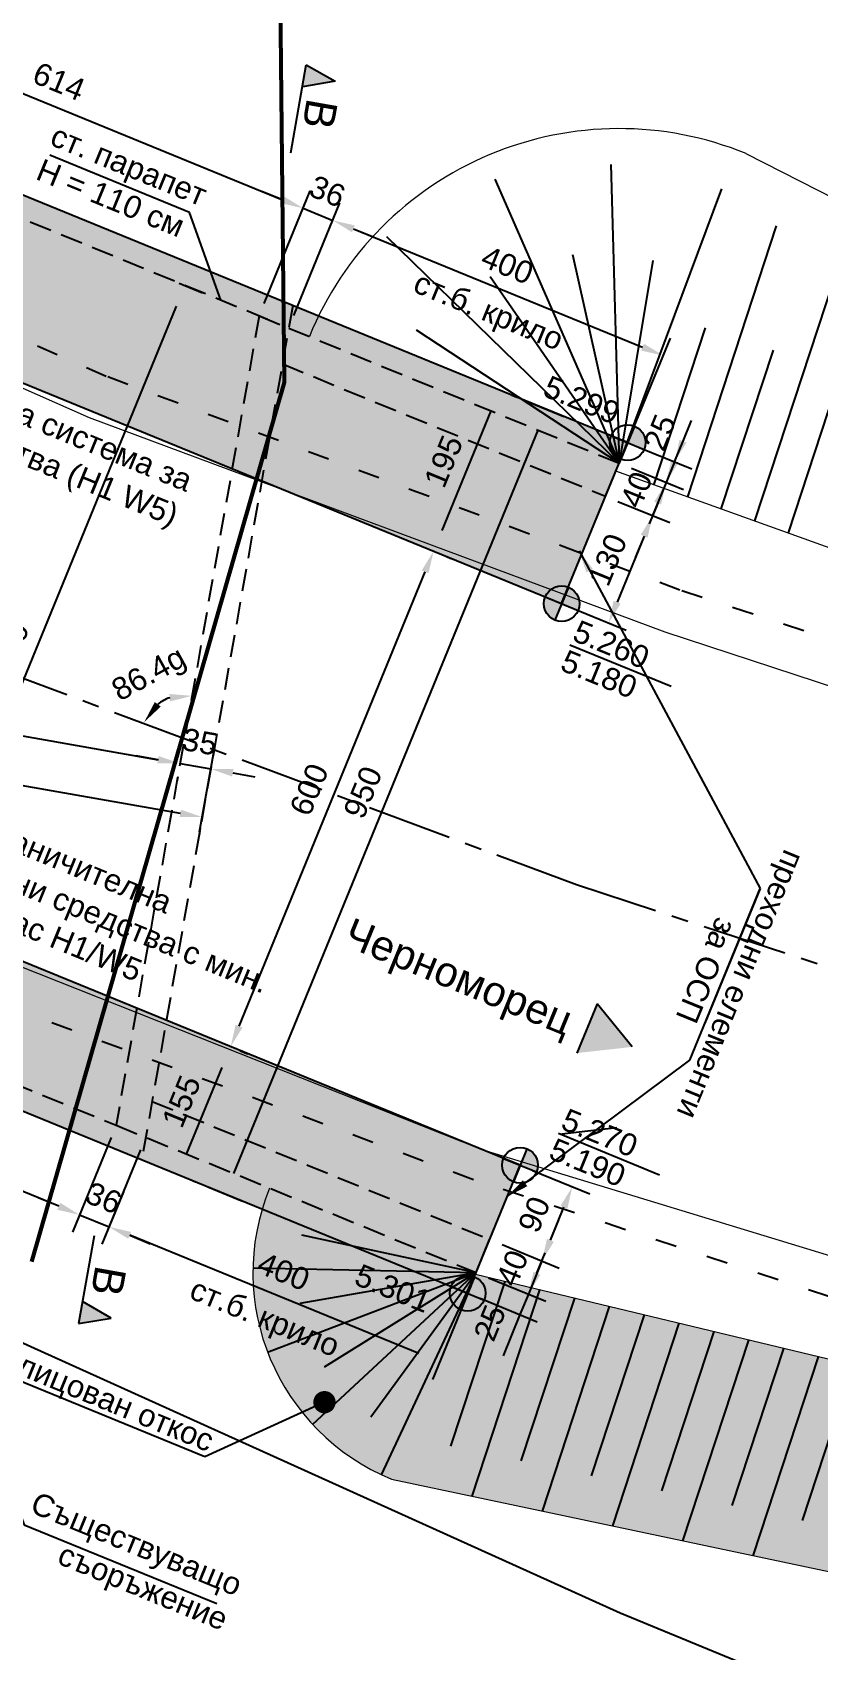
# Model space of a CAD drawing. Header units: centimetres. Extents: x 8495135 to 959133560, y 4530079 to 463453963.
# Drawn here: x 959129475 to 959130355, y 463416989 to 463418802 of the extents above; entities that cross this region are included whole.
import ezdxf
from ezdxf.enums import TextEntityAlignment as Align

# ---------------------------------------------------------------- set-up
doc = ezdxf.new("R2010")
doc.units = ezdxf.units.CM
doc.header["$LTSCALE"] = 0.1
for name, pattern in [('ACAD_ISO03W100', [30, 12, -18]), ('CENTER', [50.8, 31.75, -6.35, 6.35, -6.35]), ('CONTINU', [0]), ('DASHED', [0.75, 0.5, -0.25])]:
    doc.linetypes.add(name, pattern=pattern)
doc.layers.add('0-ново трасе', color=7, linetype='Continuous', lineweight=53, true_color=0x0000fe)
for name, color, linetype in [('br_centre line', 1, 'CENTER'), ('br_dimension', 1, 'Continuous'), ('br_hatch', 9, 'Continuous'), ('br_hatch_dark', 8, 'Continuous'), ('br_view_yellow', 2, 'Continuous')]:
    doc.layers.add(name, color=color, linetype=linetype)
doc.layers.add('br_text', color=2, linetype='Continuous', lineweight=35)
doc.layers.add('dimension', color=1, linetype='Continuous', lineweight=20)
doc.styles.add('1-10 cm', font='arial.ttf', dxfattribs={"height": 2.5})
doc.styles.add('1-50 cm', font='arial.ttf', dxfattribs={"height": 12.5})
doc.styles.add('br 1-25 cm', font='arial.ttf', dxfattribs={"height": 6.25})
doc.styles.add('MM 1 to 150', font='arial.ttf', dxfattribs={"height": 37.5})
doc.styles.add('MM_ARIAL', font='arial.ttf')
doc.dimstyles.new('MM DIM 1 to 100', dxfattribs={"dimscale": 10, "dimtxt": 2.5, "dimasz": 2.5, "dimexe": 2.1, "dimexo": 1.5, "dimgap": 1.5, "dimtad": 1, "dimdec": 0, "dimdsep": 46, "dimtxsty": 'MM_ARIAL', "dimcen": 3, "dimclrd": 1, "dimclre": 1, "dimclrt": 7, "dimaunit": 2, "dimadec": 1, "dimazin": 0, "dimtp": 100, "dimtm": 3, "dimtfac": 1, "dimtdec": 0, "dimtix": 1, "dimtmove": 0, "dimatfit": 3, "dimfxl": 0, "dimtolj": 1, "dimtzin": 0, "dimarcsym": 0})

# ---------------------------------------------------------------- blocks, each defined once
blk = doc.blocks.new('*D973')
at = {"layer": 'br_hatch', "color": 1, "lineweight": -2, "transparency": 16777216}
blk.add_arc((959129644.9, 463418011), 48.6, 109.7823, 127.933, dxfattribs=at)
at = {"layer": 'br_hatch', "color": 1, "transparency": 16777216}
for points in [[(959129618.4, 463418046.8), (959129611.7, 463418051.8), (959129599.9, 463418029.4)], [(959129628.1, 463418060.9), (959129628.8, 463418052.6), (959129653.4, 463418058.8)]]:
    blk.add_solid(points, dxfattribs=at)
at = {"layer": 'br_hatch', "color": 7, "transparency": 16777216, "insert": (959129606.4, 463418080.9), "char_height": 25, "attachment_point": 5, "rotation": 28.8577, "style": 'MM_ARIAL'}
blk.add_mtext('\\A1;86.4g', dxfattribs=at)
blk = doc.blocks.new('*D975')
at = {"layer": 'br_hatch', "color": 1, "lineweight": -2, "transparency": 16777216}
for p, q in [((959129040, 463418035.7), (959129052.8, 463418108)), ((959129073.8, 463418083), (959129615.4, 463417987.3)), ((959129637.4, 463417968.2), (959129636.3, 463417962.3))]:
    blk.add_line(p, q, dxfattribs=at)
at = {"layer": 'br_hatch', "color": 1, "transparency": 16777216}
for points in [[(959129074.5, 463418087.1), (959129073, 463418078.9), (959129049.1, 463418087.4)], [(959129616.1, 463417991.4), (959129614.6, 463417983.2), (959129640, 463417983)]]:
    blk.add_solid(points, dxfattribs=at)
at = {"layer": 'br_hatch', "color": 7, "transparency": 16777216, "insert": (959129349.4, 463418062.5), "char_height": 25, "attachment_point": 5, "rotation": 349.9818, "style": 'MM_ARIAL'}
blk.add_mtext('\\A1;600', dxfattribs=at)
blk = doc.blocks.new('*D976')
at = {"layer": 'br_hatch', "color": 1, "lineweight": -2, "transparency": 16777216}
for p, q in [((959129662, 463417906.3), (959129678.1, 463417997.6)), ((959129615.4, 463417987.3), (959129590.8, 463417991.7)), ((959129640, 463417983), (959129674.5, 463417976.9)), ((959129637.4, 463417968.2), (959129636.3, 463417962.3)), ((959129699.1, 463417972.6), (959129723.7, 463417968.2))]:
    blk.add_line(p, q, dxfattribs=at)
at = {"layer": 'br_hatch', "color": 1, "transparency": 16777216}
for points in [[(959129616.1, 463417991.4), (959129614.6, 463417983.2), (959129640, 463417983)], [(959129699.8, 463417976.7), (959129698.4, 463417968.4), (959129674.5, 463417976.9)]]:
    blk.add_solid(points, dxfattribs=at)
at = {"layer": 'br_hatch', "color": 7, "transparency": 16777216, "insert": (959129662.1, 463418007.3), "char_height": 25, "attachment_point": 5, "rotation": 349.9818, "style": 'MM_ARIAL'}
blk.add_mtext('\\A1;35', dxfattribs=at)
blk = doc.blocks.new('*D977')
at = {"layer": 'br_hatch', "color": 1, "lineweight": -2, "transparency": 16777216}
for p, q in [((959129595.9, 463417550.2), (959129552.5, 463417444.3)), ((959129907.5, 463417321.7), (959129583.6, 463417454.3)), ((959129966, 463417398.6), (959129922.7, 463417292.8))]:
    blk.add_line(p, q, dxfattribs=at)
at = {"layer": 'br_hatch', "color": 1, "transparency": 16777216}
for points in [[(959129585.2, 463417458.1), (959129582, 463417450.4), (959129560.5, 463417463.8)], [(959129909.1, 463417325.5), (959129905.9, 463417317.8), (959129930.6, 463417312.2)]]:
    blk.add_solid(points, dxfattribs=at)
at = {"layer": 'br_hatch', "color": 7, "transparency": 16777216, "char_height": 25, "attachment_point": 5, "rotation": 337.7335, "style": 'MM_ARIAL'}
for s, insert in [('\\A1;400', (959129756.1, 463417413.7)), ('\\A1;ст.б. крило', (959129733.7, 463417359))]:
    blk.add_mtext(s, dxfattribs=dict(at, insert=insert))
blk = doc.blocks.new('*D978')
at = {"layer": 'br_hatch', "color": 1, "lineweight": -2, "transparency": 16777216}
for p, q in [((959128994.5, 463417796.4), (959128951.2, 463417690.5)), ((959129504.2, 463417486.8), (959128982.3, 463417700.5)), ((959129562.7, 463417563.8), (959129519.4, 463417457.9))]:
    blk.add_line(p, q, dxfattribs=at)
at = {"layer": 'br_hatch', "color": 1, "transparency": 16777216}
for points in [[(959128983.8, 463417704.4), (959128980.7, 463417696.6), (959128959.1, 463417710)], [(959129505.8, 463417490.7), (959129502.6, 463417482.9), (959129527.3, 463417477.3)]]:
    blk.add_solid(points, dxfattribs=at)
at = {"layer": 'br_hatch', "color": 7, "transparency": 16777216, "insert": (959129253.7, 463417619.3), "char_height": 25, "attachment_point": 5, "rotation": 337.7335, "style": 'MM_ARIAL'}
blk.add_mtext('\\A1;614', dxfattribs=at)
blk = doc.blocks.new('*D983')
at = {"layer": 'br_hatch', "color": 1, "lineweight": -2, "transparency": 16777216}
for p, q in [((959129166.1, 463418731.1), (959129217.8, 463418857.3)), ((959129232.9, 463418828.4), (959129754.9, 463418614.7)), ((959129734.3, 463418498.5), (959129785.9, 463418624.6))]:
    blk.add_line(p, q, dxfattribs=at)
at = {"layer": 'br_hatch', "color": 1, "transparency": 16777216}
for points in [[(959129234.5, 463418832.2), (959129231.4, 463418824.5), (959129209.8, 463418837.8)], [(959129756.4, 463418618.5), (959129753.3, 463418610.8), (959129778, 463418605.2)]]:
    blk.add_solid(points, dxfattribs=at)
at = {"layer": 'br_hatch', "color": 7, "transparency": 16777216, "insert": (959129504.4, 463418747.2), "char_height": 25, "attachment_point": 5, "rotation": 337.7335, "style": 'MM_ARIAL'}
blk.add_mtext('\\A1;614', dxfattribs=at)
blk = doc.blocks.new('*D984')
at = {"layer": 'br_hatch', "color": 1, "lineweight": -2, "transparency": 16777216}
for p, q in [((959129754.9, 463418614.7), (959129731.7, 463418624.1)), ((959129734.3, 463418498.5), (959129785.9, 463418624.6)), ((959129767.4, 463418484.9), (959129819.1, 463418611.1)), ((959129778, 463418605.2), (959129811.1, 463418591.6)), ((959129834.3, 463418582.2), (959129857.4, 463418572.7))]:
    blk.add_line(p, q, dxfattribs=at)
at = {"layer": 'br_hatch', "color": 1, "transparency": 16777216}
for points in [[(959129756.4, 463418618.5), (959129753.3, 463418610.8), (959129778, 463418605.2)], [(959129835.8, 463418586), (959129832.7, 463418578.3), (959129811.1, 463418591.6)]]:
    blk.add_solid(points, dxfattribs=at)
at = {"layer": 'br_hatch', "color": 7, "transparency": 16777216, "insert": (959129805.1, 463418624.1), "char_height": 25, "attachment_point": 5, "rotation": 337.7335, "style": 'MM_ARIAL'}
blk.add_mtext('\\A1;36', dxfattribs=at)
blk = doc.blocks.new('*D985')
at = {"layer": 'br_hatch', "color": 1, "lineweight": -2, "transparency": 16777216}
for p, q in [((959129767.4, 463418484.9), (959129819.1, 463418611.1)), ((959129834.3, 463418582.2), (959130158.2, 463418449.5)), ((959130137.6, 463418333.3), (959130189.3, 463418459.5))]:
    blk.add_line(p, q, dxfattribs=at)
at = {"layer": 'br_hatch', "color": 1, "transparency": 16777216}
for points in [[(959129835.8, 463418586), (959129832.7, 463418578.3), (959129811.1, 463418591.6)], [(959130159.7, 463418453.4), (959130156.6, 463418445.7), (959130181.3, 463418440.1)]]:
    blk.add_solid(points, dxfattribs=at)
at = {"layer": 'br_hatch', "color": 7, "transparency": 16777216, "char_height": 25, "attachment_point": 5, "rotation": 337.7335, "style": 'MM_ARIAL'}
for s, insert in [('\\A1;400', (959130006.7, 463418541.5)), ('\\A1;ст.б. крило', (959129984.4, 463418486.9))]:
    blk.add_mtext(s, dxfattribs=dict(at, insert=insert))
blk = doc.blocks.new('*D986')
at = {"layer": 'br_hatch', "color": 1, "lineweight": -2, "transparency": 16777216}
for p, q in [((959129029.7, 463418035.1), (959129640.3, 463417927.2)), ((959129002.9, 463418027), (959129001.5, 463418018.7)), ((959129662.7, 463417910.4), (959129661.3, 463417902.2))]:
    blk.add_line(p, q, dxfattribs=at)
at = {"layer": 'br_hatch', "color": 1, "transparency": 16777216}
for points in [[(959129030.5, 463418039.2), (959129029, 463418031), (959129005.1, 463418039.4)], [(959129641, 463417931.3), (959129639.6, 463417923.1), (959129664.9, 463417922.9)]]:
    blk.add_solid(points, dxfattribs=at)
at = {"layer": 'br_hatch', "color": 7, "transparency": 16777216, "insert": (959129339.9, 463418008.5), "char_height": 25, "attachment_point": 5, "rotation": 349.9818, "style": 'MM_ARIAL'}
blk.add_mtext('\\A1;670', dxfattribs=at)
blk = doc.blocks.new('*D987')
at = {"layer": 'br_hatch', "color": 1, "lineweight": -2, "transparency": 16777216}
for p, q in [((959130031.7, 463418387.5), (959130070, 463418371.8)), ((959129700.1, 463417523.7), (959130041.1, 463418356.6)), ((959129671.2, 463417508.5), (959129710, 463417492.7))]:
    blk.add_line(p, q, dxfattribs=at)
at = {"layer": 'br_hatch', "color": 1, "transparency": 16777216}
for points in [[(959130037.2, 463418358.2), (959130045, 463418355.1), (959130050.6, 463418379.8)], [(959129696.2, 463417525.3), (959129703.9, 463417522.2), (959129690.6, 463417500.6)]]:
    blk.add_solid(points, dxfattribs=at)
at = {"layer": 'br_hatch', "color": 7, "transparency": 16777216, "insert": (959129844.9, 463417950.7), "char_height": 25, "attachment_point": 5, "rotation": 67.7335, "style": 'MM_ARIAL'}
blk.add_mtext('\\A1;950', dxfattribs=at)
blk = doc.blocks.new('*D988')
at = {"layer": 'br_hatch', "color": 1, "lineweight": -2, "transparency": 16777216}
for p, q in [((959129639.2, 463418521.2), (959129665, 463418510.6)), ((959129314.1, 463417708.8), (959129636.1, 463418495.4)), ((959129298.2, 463417688.3), (959129324, 463417677.7))]:
    blk.add_line(p, q, dxfattribs=at)
at = {"layer": 'br_hatch', "color": 1, "transparency": 16777216}
for points in [[(959129632.3, 463418497), (959129640, 463418493.8), (959129645.6, 463418518.6)], [(959129310.2, 463417710.4), (959129317.9, 463417707.2), (959129304.6, 463417685.7)]]:
    blk.add_solid(points, dxfattribs=at)
at = {"layer": 'br_hatch', "color": 7, "transparency": 16777216, "insert": (959129449.4, 463418112.6), "char_height": 25, "attachment_point": 5, "rotation": 67.7335, "style": 'MM_ARIAL'}
blk.add_mtext('\\A1;900', dxfattribs=at)
blk = doc.blocks.new('*U1015')
at = {"linetype": 'CONTINU', "ltscale": 0.5}
blk.add_hatch(color=256, dxfattribs=at).paths.add_polyline_path([(87.5, 35), (100, 0), (75, 0)])
at = {"lineweight": -3, "ltscale": 0.5}
for p, q in [((87.5, 35), (75, 0)), ((100, 0), (87.5, 35))]:
    blk.add_line(p, q, dxfattribs=at)
at = {"ltscale": 0.5}
blk.add_line((0, 0), (100, 0), dxfattribs=at)
at = {"color": 7, "ltscale": 0.5, "style": '1-50 cm'}
blk.add_attdef('1', text='', height=35, dxfattribs=at).set_placement((48.3, 24.7), align=Align.MIDDLE_CENTER)
blk = doc.blocks.new('*U1016')
at = {"linetype": 'CONTINU', "ltscale": 0.5}
blk.add_hatch(color=256, dxfattribs=at).paths.add_polyline_path([(-87.5, 35), (-100, 0), (-75, 0)])
at = {"lineweight": -3, "ltscale": 0.5}
for p, q in [((-100, 0), (-87.5, 35)), ((-87.5, 35), (-75, 0))]:
    blk.add_line(p, q, dxfattribs=at)
at = {"ltscale": 0.5}
blk.add_line((0, 0), (-100, 0), dxfattribs=at)
at = {"color": 7, "ltscale": 0.5, "style": '1-50 cm'}
blk.add_attdef('1', text='', height=35, dxfattribs=at).set_placement((-44.6, 24.7), align=Align.MIDDLE_CENTER)
blk = doc.blocks.new('*D1031')
at = {"layer": 'br_hatch', "color": 1, "lineweight": -2, "transparency": 16777216}
for p, q in [((959129562.7, 463417563.8), (959129519.4, 463417457.9)), ((959129504.2, 463417486.8), (959129481, 463417496.3)), ((959129576.5, 463417503), (959129552.5, 463417444.3)), ((959129527.3, 463417477.3), (959129560.5, 463417463.8)), ((959129583.6, 463417454.3), (959129606.7, 463417444.8))]:
    blk.add_line(p, q, dxfattribs=at)
at = {"layer": 'br_hatch', "color": 1, "transparency": 16777216}
for points in [[(959129505.8, 463417490.7), (959129502.6, 463417482.9), (959129527.3, 463417477.3)], [(959129585.2, 463417458.1), (959129582, 463417450.4), (959129560.5, 463417463.8)]]:
    blk.add_solid(points, dxfattribs=at)
at = {"layer": 'br_hatch', "color": 7, "transparency": 16777216, "insert": (959129554.4, 463417496.2), "char_height": 25, "attachment_point": 5, "rotation": 337.7335, "style": 'MM_ARIAL'}
blk.add_mtext('\\A1;36', dxfattribs=at)
blk = doc.blocks.new('*D1032')
at = {"layer": 'br_hatch', "color": 1, "lineweight": -2, "transparency": 16777216}
for p, q in [((959129707.4, 463417661.2), (959129716.1, 463417657.7)), ((959129647.4, 463417545.3), (959129687.2, 463417642.5)), ((959129648.6, 463417517.8), (959129657.4, 463417514.2))]:
    blk.add_line(p, q, dxfattribs=at)
at = {"layer": 'br_hatch', "color": 1, "transparency": 16777216}
for points in [[(959129683.3, 463417644.1), (959129691.1, 463417640.9), (959129696.7, 463417665.6)], [(959129643.6, 463417546.9), (959129651.3, 463417543.7), (959129637.9, 463417522.2)]]:
    blk.add_solid(points, dxfattribs=at)
at = {"layer": 'br_hatch', "color": 7, "transparency": 16777216, "insert": (959129641.6, 463417604.4), "char_height": 25, "attachment_point": 5, "rotation": 67.7335, "style": 'MM_ARIAL'}
blk.add_mtext('\\A1;155', dxfattribs=at)
blk = doc.blocks.new('*D1033')
at = {"layer": 'br_hatch', "color": 1, "lineweight": -2, "transparency": 16777216}
for p, q in [((959129937.9, 463418215.2), (959129943.5, 463418212.9)), ((959129706.1, 463417688.7), (959129914.6, 463418197.7)), ((959129707.4, 463417661.2), (959129716.1, 463417657.7))]:
    blk.add_line(p, q, dxfattribs=at)
at = {"layer": 'br_hatch', "color": 1, "transparency": 16777216}
for points in [[(959129910.7, 463418199.3), (959129918.4, 463418196.2), (959129924, 463418220.9)], [(959129702.3, 463417690.3), (959129710, 463417687.2), (959129696.7, 463417665.6)]]:
    blk.add_solid(points, dxfattribs=at)
at = {"layer": 'br_hatch', "color": 7, "transparency": 16777216, "insert": (959129784.7, 463417953.8), "char_height": 25, "attachment_point": 5, "rotation": 67.7335, "style": 'MM_ARIAL'}
blk.add_mtext('\\A1;600', dxfattribs=at)
blk = doc.blocks.new('*D1034')
at = {"layer": 'br_hatch', "color": 1, "lineweight": -2, "transparency": 16777216}
for p, q in [((959130011.8, 463418395.6), (959130017.3, 463418393.4)), ((959129933.5, 463418244), (959129988.4, 463418378.2)), ((959129937.9, 463418215.2), (959129943.5, 463418212.9))]:
    blk.add_line(p, q, dxfattribs=at)
at = {"layer": 'br_hatch', "color": 1, "transparency": 16777216}
for points in [[(959129984.6, 463418379.8), (959129992.3, 463418376.6), (959129997.9, 463418401.3)], [(959129929.6, 463418245.6), (959129937.4, 463418242.4), (959129924, 463418220.9)]]:
    blk.add_solid(points, dxfattribs=at)
at = {"layer": 'br_hatch', "color": 7, "transparency": 16777216, "insert": (959129935.3, 463418321.6), "char_height": 25, "attachment_point": 5, "rotation": 67.7335, "style": 'MM_ARIAL'}
blk.add_mtext('\\A1;195', dxfattribs=at)
blk = doc.blocks.new('*D1035')
at = {"layer": 'br_hatch', "color": 1, "lineweight": -2, "transparency": 16777216}
for p, q in [((959130054.9, 463417448.7), (959130064.4, 463417471.8)), ((959130000.7, 463417443.9), (959130064.9, 463417417.6)), ((959130045.4, 463417425.6), (959130030.3, 463417388.5)), ((959129985.6, 463417406.8), (959130049.7, 463417380.6)), ((959130020.8, 463417365.4), (959130011.3, 463417342.3))]:
    blk.add_line(p, q, dxfattribs=at)
at = {"layer": 'br_hatch', "color": 1, "transparency": 16777216}
for points in [[(959130051.1, 463417450.3), (959130058.8, 463417447.1), (959130045.4, 463417425.6)], [(959130017, 463417367), (959130024.7, 463417363.8), (959130030.3, 463417388.5)]]:
    blk.add_solid(points, dxfattribs=at)
at = {"layer": 'br_hatch', "color": 7, "transparency": 16777216, "insert": (959130012.2, 463417417.6), "char_height": 25, "attachment_point": 5, "rotation": 67.7335, "style": 'MM_ARIAL'}
blk.add_mtext('\\A1;40', dxfattribs=at)
blk = doc.blocks.new('*D1036')
at = {"layer": 'br_hatch', "color": 1, "lineweight": -2, "transparency": 16777216}
for p, q in [((959130034.8, 463417527.1), (959130099, 463417500.9)), ((959130054.9, 463417448.7), (959130070.1, 463417485.7)), ((959130000.7, 463417443.9), (959130064.9, 463417417.6))]:
    blk.add_line(p, q, dxfattribs=at)
at = {"layer": 'br_hatch', "color": 1, "transparency": 16777216}
for points in [[(959130066.2, 463417487.3), (959130073.9, 463417484.1), (959130079.5, 463417508.8)], [(959130051.1, 463417450.3), (959130058.8, 463417447.1), (959130045.4, 463417425.6)]]:
    blk.add_solid(points, dxfattribs=at)
at = {"layer": 'br_hatch', "color": 7, "transparency": 16777216, "insert": (959130036.8, 463417477.7), "char_height": 25, "attachment_point": 5, "rotation": 67.7335, "style": 'MM_ARIAL'}
blk.add_mtext('\\A1;90', dxfattribs=at)
blk = doc.blocks.new('*D1037')
at = {"layer": 'br_hatch', "color": 1, "lineweight": -2, "transparency": 16777216}
for p, q in [((959130039.8, 463417411.7), (959130049.2, 463417434.8)), ((959129985.6, 463417406.8), (959130049.7, 463417380.6)), ((959129976.1, 463417383.7), (959130040.2, 463417357.4)), ((959130030.3, 463417388.5), (959130020.8, 463417365.4)), ((959130011.3, 463417342.3), (959130001.9, 463417319.1))]:
    blk.add_line(p, q, dxfattribs=at)
at = {"layer": 'br_hatch', "color": 1, "transparency": 16777216}
for points in [[(959130035.9, 463417413.3), (959130043.6, 463417410.1), (959130030.3, 463417388.5)], [(959130007.5, 463417343.8), (959130015.2, 463417340.7), (959130020.8, 463417365.4)]]:
    blk.add_solid(points, dxfattribs=at)
at = {"layer": 'br_hatch', "color": 7, "transparency": 16777216, "insert": (959129987.1, 463417356.2), "char_height": 25, "attachment_point": 5, "rotation": 67.7335, "style": 'MM_ARIAL'}
blk.add_mtext('\\A1;25', dxfattribs=at)
blk = doc.blocks.new('*D1044')
at = {"layer": 'br_hatch', "color": 1, "lineweight": -2, "transparency": 16777216}
for p, q in [((959130203.5, 463418344.2), (959130213, 463418367.3)), ((959130154.5, 463418337.2), (959130213.5, 463418313.1)), ((959130145.8, 463418313.8), (959130204, 463418289.9)), ((959130194, 463418321), (959130184.5, 463418297.9)), ((959130175.1, 463418274.8), (959130165.6, 463418251.6))]:
    blk.add_line(p, q, dxfattribs=at)
at = {"layer": 'br_hatch', "color": 1, "transparency": 16777216}
for points in [[(959130199.6, 463418345.7), (959130207.3, 463418342.6), (959130194, 463418321)], [(959130171.2, 463418276.3), (959130178.9, 463418273.2), (959130184.5, 463418297.9)]]:
    blk.add_solid(points, dxfattribs=at)
at = {"layer": 'br_hatch', "color": 7, "transparency": 16777216, "insert": (959130177.5, 463418354), "char_height": 25, "attachment_point": 5, "rotation": 67.7335, "style": 'MM_ARIAL'}
blk.add_mtext('\\A1;25', dxfattribs=at)
blk = doc.blocks.new('*D1045')
at = {"layer": 'br_hatch', "color": 1, "lineweight": -2, "transparency": 16777216}
for p, q in [((959130194, 463418321), (959130203.5, 463418344.2)), ((959130145.8, 463418313.8), (959130204, 463418289.9)), ((959130184.5, 463418297.9), (959130169.4, 463418260.9)), ((959130130.6, 463418276.7), (959130188.8, 463418252.9)), ((959130159.9, 463418237.7), (959130150.4, 463418214.6))]:
    blk.add_line(p, q, dxfattribs=at)
at = {"layer": 'br_hatch', "color": 1, "transparency": 16777216}
for points in [[(959130190.2, 463418322.6), (959130197.9, 463418319.5), (959130184.5, 463418297.9)], [(959130156.1, 463418239.3), (959130163.8, 463418236.2), (959130169.4, 463418260.9)]]:
    blk.add_solid(points, dxfattribs=at)
at = {"layer": 'br_hatch', "color": 7, "transparency": 16777216, "insert": (959130151.3, 463418289.9), "char_height": 25, "attachment_point": 5, "rotation": 67.7335, "style": 'MM_ARIAL'}
blk.add_mtext('\\A1;40', dxfattribs=at)
blk = doc.blocks.new('*D1046')
at = {"layer": 'br_hatch', "color": 1, "lineweight": -2, "transparency": 16777216}
for p, q in [((959130130.6, 463418276.7), (959130188.8, 463418252.9)), ((959130159.9, 463418237.7), (959130129.6, 463418163.7)), ((959130081.4, 463418156.4), (959130139.6, 463418132.6))]:
    blk.add_line(p, q, dxfattribs=at)
at = {"layer": 'br_hatch', "color": 1, "transparency": 16777216}
for points in [[(959130156.1, 463418239.3), (959130163.8, 463418236.2), (959130169.4, 463418260.9)], [(959130125.7, 463418165.3), (959130133.5, 463418162.1), (959130120.1, 463418140.6)]]:
    blk.add_solid(points, dxfattribs=at)
at = {"layer": 'br_hatch', "color": 7, "transparency": 16777216, "insert": (959130119.1, 463418211.3), "char_height": 25, "attachment_point": 5, "rotation": 67.7335, "style": 'MM_ARIAL'}
blk.add_mtext('\\A1;130', dxfattribs=at)
blk = doc.blocks.new('*U1049')
at = {"layer": 'br_dimension', "ltscale": 0.5}
for points in [[(20, 0, 0.414214), (0, 20), (0, 0)], [(-20, 0, 0.414214), (0, -20), (0, 0)]]:
    blk.add_hatch(color=256, dxfattribs=at).paths.add_polyline_path(points)
for p, q in [((0, 20), (0, -20)), ((-20, 0), (20, 0)), ((26.1, -39.2), (148.6, -39.2))]:
    blk.add_line(p, q, dxfattribs=at)
blk.add_circle((0, 0), 20, dxfattribs=at)
at = {"layer": 'br_dimension', "linetype": 'CONTINU', "ltscale": 0.5, "style": '1-10 cm'}
for tag, p in [('KM', (25.1, -33.7)), ('KM1', (25.1, -69.6))]:
    blk.add_attdef(tag, p, '', height=25, dxfattribs=at)
blk = doc.blocks.new('*U1051')
at = {"layer": 'br_dimension', "ltscale": 0.5}
for points in [[(20, 0, 0.414214), (0, 20), (0, 0)], [(-20, 0, 0.414214), (0, -20), (0, 0)]]:
    blk.add_hatch(color=256, dxfattribs=at).paths.add_polyline_path(points)
for p, q in [((0, 20), (0, -20)), ((-20, 0), (20, 0))]:
    blk.add_line(p, q, dxfattribs=at)
blk.add_circle((0, 0), 20, dxfattribs=at)
at = {"layer": 'br_dimension', "linetype": 'CONTINU', "ltscale": 0.5, "style": '1-10 cm'}
blk.add_attdef('KM', (-109.3, 12.4), '', height=25, dxfattribs=at)
blk = doc.blocks.new('*U1052')
at = {"layer": 'br_dimension', "ltscale": 0.5}
for points in [[(20, 0, 0.414214), (0, 20), (0, 0)], [(-20, 0, 0.414214), (0, -20), (0, 0)]]:
    blk.add_hatch(color=256, dxfattribs=at).paths.add_polyline_path(points)
for p, q in [((26.1, 49.4), (148.6, 49.4)), ((0, 20), (0, -20)), ((-20, 0), (20, 0))]:
    blk.add_line(p, q, dxfattribs=at)
blk.add_circle((0, 0), 20, dxfattribs=at)
at = {"layer": 'br_dimension', "linetype": 'CONTINU', "ltscale": 0.5, "style": '1-10 cm'}
for tag, p in [('KM', (25.1, 54.9)), ('KM1', (25.1, 19))]:
    blk.add_attdef(tag, p, '', height=25, dxfattribs=at)
blk = doc.blocks.new('*U1054')
at = {"layer": 'br_dimension', "ltscale": 0.5}
for points in [[(20, 0, 0.414214), (0, 20), (0, 0)], [(-20, 0, 0.414214), (0, -20), (0, 0)]]:
    blk.add_hatch(color=256, dxfattribs=at).paths.add_polyline_path(points)
for p, q in [((0, 20), (0, -20)), ((-20, 0), (20, 0))]:
    blk.add_line(p, q, dxfattribs=at)
blk.add_circle((0, 0), 20, dxfattribs=at)
at = {"layer": 'br_dimension', "linetype": 'CONTINU', "ltscale": 0.5, "style": '1-10 cm'}
blk.add_attdef('KM', (-123.1, -39), '', height=25, dxfattribs=at)

msp = doc.modelspace()

# ---------------------------------------------------------------- hatches: boundary and pattern name
at = {"layer": 'br_hatch'}
h = msp.add_hatch(color=256, dxfattribs=at)
h.dxf.hatch_style = 1
h.paths.add_polyline_path([(959130141.39, 463418342.58), (959129771.22, 463418494.15), (959128766.56, 463418905.5), (959128692.68, 463418725.04), (959130067.5, 463418162.12)])
h = msp.add_hatch(color=256, dxfattribs=at)
h.dxf.hatch_style = 1
h.paths.add_polyline_path([(959130020.97, 463417532.83), (959128646.14, 463418095.75), (959128587.41, 463417952.31), (959129962.23, 463417389.39)])
h = msp.add_hatch(dxfattribs=at)
h.set_pattern_fill('GRAVEL', color=256, scale=5)
h.set_pattern_definition([(205.74633, (959128825.42, 463418807.923), (-1373.337827, -672.79136), [17.086, -1691.524]), (162.70328, (959128810.03, 463418800.501), (1458.480056, -459.935786), [29.3202, -2902.7024]), (110.244, (959128782.0355, 463418809.2185), (645.954781, -1774.049441), [20.674, -2046.736]), (245.00723, (959128724.1684, 463418798.6036), (1079.972526, 2302.474396), [26.7002, -2643.322]), (270.5672, (959128712.8874, 463418774.4036), (-10.183513, 1650.968593), [26.1817, -2591.9904]), (335.00723, (959128713.1466, 463418748.223), (-2302.474396, 1079.972526), [26.7002, -2643.322]), (15.42778, (959128737.3467, 463418736.942), (-2009.109095, -549.710511), [35.3097, -3495.6558]), (49.98887, (959128771.384, 463418746.3354), (1881.3957555, 2248.801239), [33.336, -3300.2628]), (99.1631, (959128792.817, 463418771.868), (-314.650858, 1912.864825), [26.7906, -2652.2773]), (152.9699, (959128788.551, 463418798.317), (1244.705957, -646.87331), [30.5857, -1498.697]), (200.13098, (959128761.306, 463418812.217), (-1939.701403, -715.362472), [39.554, -3915.8386]), (116.5476, (959128840.042, 463418749.787), (-533.975976, 1042.033904), [13.5002, -1336.5283]), (149.20278, (959128834.008, 463418761.864), (1431.643475, -860.647408), [25.684, -2542.732]), (202.7335, (959128811.95, 463418775.015), (-48.122, -117.5298), [17.9605, -161.6447]), (180.9321, (959128809.493, 463418792.487), (683.8934, -5.55102), [9.672, -957.531]), (269.535, (959128799.822, 463418792.33), (26.83658, 400.71161), [13.6783, -670.2376]), (8.6973, (959128799.711, 463418778.652), (448.83375, 90.69325), [22.216, -718.315]), (139.2986, (959128821.67, 463418782.01), (186.9375, -213.7741), [16.0644, -385.545]), (354.12308, (959128731.655, 463418820.24), (1319.66467, -128.63187), [22.5044, -2227.9413]), (48.07972, (959128754.041, 463418817.936), (-999.46279, -1100.339552), [18.88, -1869.1108]), (270.9321, (959128831.296, 463418805.517), (5.55102, 683.8934), [19.344, -947.859]), (321.344, (959128831.611, 463418786.175), (-1030.93186, 833.81083), [22.5044, -2227.9413]), (317.1775, (959128701.82, 463418747.372), (-491.40486, 475.67033), [21.7018, -1063.3867]), (272.5087, (959128717.737, 463418732.62), (-58.30565, 1533.438767), [18.1836, -1800.1797]), (44.53495, (959128784.35, 463418687.506), (475.67033, 491.40486), [19.344, -947.859]), (355.08757, (959128798.138, 463418701.073), (-1720.376285, 155.468448), [21.289, -2107.6188]), (47.1775, (959128726.76, 463418711.086), (-475.67033, -491.40486), [10.851, -1074.2376]), (79.0435, (959128777.298, 463418690.393), (74.95871, 518.24144), [6.4757, -641.0997]), (143.6973, (959128778.528, 463418696.75), (304.46734, -261.89623), [26.1817, -497.4527]), (163.74255, (959128757.4286, 463418712.252), (1223.4204, -363.691523), [24.2633, -2402.0682]), (281.4236, (959128795.38, 463418768.074), (-21.28556, 283.1818), [18.316, -439.589]), (330.89077, (959128799.008, 463418750.1205), (1901.762781, -1053.135948), [31.9778, -3165.8005]), (38.67894, (959128826.947, 463418734.564), (-806.97425, -630.220246), [13.0754, -1294.4696]), (67.7335, (959128837.15, 463418742.74), (-69.408, 165.652), [7.62, -119.38]), (97.98998, (959128756.522, 463418716.74), (133.26436, -1015.197326), [17.6433, -1746.697]), (25.74633, (959128754.069, 463418734.212), (1373.337827, 672.79136), [34.172, -1674.438]), (337.7335, (959128784.85, 463418749.06), (165.652, 69.4077), [33.02, -93.98]), (303.0384, (959128815.407, 463418736.5445), (838.44332, -1303.930135), [20.0805, -1987.966]), (231.78815, (959128826.355, 463418719.711), (-310.01837, -421.99717), [18.4915, -906.0825]), (185.37952, (959128814.9163, 463418705.1816), (-2714.288054, -260.9777), [30.1073, -2980.6232]), (153.15962, (959128784.9416, 463418702.359), (-1479.76561, 743.117581), [31.8515, -3153.2923])])
h.paths.add_polyline_path([(959128948.53, 463417977.12), (959129041.23, 463417939.16), (959129055.75, 463417974.63), (959128963.05, 463418012.58)], flags=24)
edge = h.paths.add_edge_path()
edge.add_line((959129962.23, 463417389.39), (959129732.04, 463417483.64))
edge.add_arc((959129971.71, 463417412.53), 250, 163.47271, 247.73354)
edge.add_line((959129876.98, 463417181.17), (959130675.7, 463417011.87))
edge.add_line((959130675.7, 463417011.87), (959130745.5, 463417224.51))
edge.add_line((959130745.5, 463417224.51), (959129970.89, 463417410.52))
edge.add_line((959129970.89, 463417410.52), (959129962.23, 463417389.39))
at = {"layer": 'br_hatch_dark', "ltscale": 0.5}
h = msp.add_hatch(color=256, dxfattribs=at)
h.dxf.hatch_style = 1
h.paths.add_polyline_path([(959130084.69, 463417658.53), (959130107.3, 463417713.77), (959130146.58, 463417665.44)])

# ---------------------------------------------------------------- linework, layer by layer
at = {"layer": '0-ново трасе'}
msp.add_lwpolyline([(959128319.5, 463426542.19, -0.2003455), (959128717.39, 463425882.43), (959129751.38, 463418910.07), (959129756.61, 463418410.09), (959129473.63, 463417424.42)], format="xyb", dxfattribs=at)
at = {"layer": 'br_centre line', "ltscale": 30}
msp.add_lwpolyline([(959133511.84, 463417084.09), (959132807.91, 463417175.21), (959132115.76, 463417289.83), (959131431.65, 463417445.46), (959130751.95, 463417627.77), (959130084.32, 463417846.91), (959129425.3, 463418092.48), (959128747.21, 463418392.52), (959127394.27, 463419025.18), (959126024.89, 463419716.05), (959124668.37, 463420433.99), (959123335.83, 463421191.35), (959122016.19, 463421973.57), (959120721.93, 463422795.18), (959119443.27, 463423641.66), (959118190.75, 463424527.65)], dxfattribs=at)
at = {"layer": 'br_dimension', "linetype": 'DASHED', "ltscale": 500}
for p, q in [((959129738.07, 463418480.71), (959129150.94, 463418721.11)), ((959129766.2, 463418496.2), (959129597.08, 463417538.9)), ((959129728.6, 463418484.58), (959129568.39, 463417577.66)), ((959129761.75, 463418471.01), (959130131.92, 463418319.45)), ((959129754.63, 463418430.71), (959130116.76, 463418282.43)), ((959129000.2, 463417810.31), (959129568.39, 463417577.66)), ((959129608.65, 463417604.4), (959129986.86, 463417449.54))]:
    msp.add_line(p, q, dxfattribs=at)
at = {"layer": 'br_dimension'}
msp.add_lwpolyline([(959104820.7, 463435972.9), (959105975, 463434629.1), (959107154.1, 463433306.2), (959108379.1, 463432022.9), (959109629.1, 463430764.5), (959110916.6, 463429547.9), (959112229.1, 463428356.2), (959113579.1, 463427208.3), (959114953.91, 463426087.5), (959116361.72, 463425010.4), (959117791.6, 463423962.5), (959119254.1, 463422962.5), (959120737.5, 463421989.5), (959122250, 463421066.6), (959123782.81, 463420172.9), (959125341.6, 463419331.2), (959126920.31, 463418520.8), (959128520.31, 463417760.4), (959130133.2, 463417031.2), (959131775, 463416356.2), (959133425, 463415714.5)], dxfattribs=at)
at = {"layer": 'br_dimension', "linetype": 'ACAD_ISO03W100', "ltscale": 20}
for points in [[(959133556.77, 463417431.19), (959132858.98, 463417521.52), (959132183.23, 463417633.43), (959131515.83, 463417785.25), (959130851.94, 463417963.33), (959130200.04, 463418177.3), (959129557.33, 463418416.79), (959128892.17, 463418711.11), (959127547.26, 463419340.02), (959126185.59, 463420026.99), (959124836.74, 463420740.87), (959123511.55, 463421494.05), (959122199.25, 463422271.93), (959120912.33, 463423088.87), (959119640.97, 463423930.52), (959118395.46, 463424811.55)], [(959133466.9, 463416736.99), (959132756.84, 463416828.9), (959132048.29, 463416946.24), (959131347.46, 463417105.67), (959130651.96, 463417292.22), (959129968.59, 463417516.52), (959129293.26, 463417768.17), (959128602.25, 463418073.92), (959127241.28, 463418710.34), (959125864.19, 463419405.1), (959124500, 463420127.1), (959123160.11, 463420888.64), (959121833.12, 463421675.22), (959120531.52, 463422501.48), (959119245.56, 463423352.8), (959117986.03, 463424243.74)]]:
    msp.add_lwpolyline(points, dxfattribs=at)
at = {"layer": 'br_dimension', "linetype": 'DASHED', "ltscale": 500}
for points in [[(959129728.6, 463418484.58), (959129761.75, 463418471.01)], [(959129568.39, 463417577.66), (959129971.71, 463417412.53)]]:
    msp.add_lwpolyline(points, dxfattribs=at)
at = {"layer": 'br_hatch'}
for p, q in [((959130122.5, 463418654.14), (959130131.92, 463418319.45)), ((959129992.56, 463418637.65), (959130131.92, 463418319.45)), ((959130246.47, 463418626.98), (959130131.92, 463418319.45)), ((959130307.93, 463418585.43), (959130208.32, 463418281.96)), ((959129871.4, 463418573.74), (959130131.92, 463418319.45)), ((959130079.47, 463418553.5), (959130131.92, 463418319.45)), ((959130169.57, 463418546.67), (959130131.92, 463418319.45)), ((959130381.01, 463418551.56), (959130283.63, 463418254.88)), ((959129987.26, 463418528.58), (959130131.92, 463418319.45)), ((959129904.44, 463418468.8), (959130131.92, 463418319.45)), ((959130228.36, 463418471.26), (959130170.51, 463418295.02)), ((959130304.37, 463418446.31), (959130245.98, 463418268.42)), ((959130380.38, 463418421.37), (959130321.29, 463418241.33)), ((959129776.23, 463417454.81), (959129971.71, 463417412.53)), ((959129721.76, 463417417.69), (959129971.71, 463417412.53)), ((959129738.09, 463417323.52), (959129971.71, 463417412.53)), ((959129774.65, 463417378.36), (959129971.71, 463417412.53)), ((959129788.56, 463417242.35), (959129971.71, 463417412.53)), ((959129801.87, 463417306.91), (959129971.71, 463417412.53)), ((959129853.92, 463417250.89), (959129971.71, 463417412.53)), ((959129865.81, 463417186.06), (959129971.71, 463417412.53)), ((959129943.52, 463417218.17), (959130004.04, 463417402.56)), ((959129967.2, 463417162.04), (959130043.07, 463417393.19)), ((959130022.25, 463417201.49), (959130082.09, 463417383.82)), ((959130045.92, 463417145.36), (959130121.12, 463417374.45)), ((959130100.97, 463417184.8), (959130160.14, 463417365.07)), ((959130124.65, 463417128.67), (959130199.16, 463417355.7)), ((959130179.69, 463417168.12), (959130238.19, 463417346.33)), ((959130203.37, 463417111.99), (959130277.21, 463417336.96)), ((959130258.41, 463417151.43), (959130316.23, 463417327.59)), ((959130282.09, 463417095.3), (959130355.26, 463417318.22)), ((959130337.14, 463417134.75), (959130394.28, 463417308.85))]:
    msp.add_line(p, q, dxfattribs=at)
at = {"layer": 'br_hatch_dark', "ltscale": 0.5}
for p, q in [((959130107.3, 463417713.77), (959130084.69, 463417658.53)), ((959130146.58, 463417665.44), (959130107.3, 463417713.77)), ((959130129.5, 463417574.67), (959130067.6, 463417567.76))]:
    msp.add_line(p, q, dxfattribs=at)
at = {"layer": 'br_view_yellow'}
for p, q in [((959130116.76, 463418282.43), (959130131.92, 463418319.45)), ((959129971.71, 463417412.53), (959129986.86, 463417449.54))]:
    msp.add_line(p, q, dxfattribs=at)
for points in [[(959130141.39, 463418342.58), (959128766.56, 463418905.5), (959128692.68, 463418725.04), (959130067.5, 463418162.12), (959130131.92, 463418319.45)], [(959129971.71, 463417412.53), (959130020.97, 463417532.83), (959128646.14, 463418095.75), (959128587.41, 463417952.31), (959129962.23, 463417389.39)]]:
    msp.add_lwpolyline(points, dxfattribs=at)
at = {"layer": 'dimension'}
for p, q in [((959130274.01, 463418666.48), (959131084.4, 463418253.99)), ((959129876.98, 463417181.17), (959130778.06, 463416990.18))]:
    msp.add_line(p, q, dxfattribs=at)
for points in [[(959133550.35, 463417381.61), (959132851.69, 463417472.05), (959132173.59, 463417584.34), (959131503.81, 463417736.71), (959130837.65, 463417915.39), (959130183.51, 463418130.1), (959129538.47, 463418370.46), (959128871.46, 463418665.6), (959127525.41, 463419295.04), (959126162.64, 463419982.57), (959124812.69, 463420697.03), (959123486.45, 463421450.81), (959122173.1, 463422229.31), (959120885.13, 463423046.91), (959119612.73, 463423889.25), (959118366.22, 463424770.99)], [(959133473.32, 463416786.57), (959132764.13, 463416878.37), (959132057.93, 463416995.32), (959131359.49, 463417154.21), (959130666.24, 463417340.16), (959129979.44, 463417549.84), (959129312.12, 463417814.5), (959128617.98, 463418107.28), (959127263.14, 463418755.32), (959125887.15, 463419449.52), (959124524.05, 463420170.94), (959123185.22, 463420931.88), (959121859.27, 463421717.84), (959120558.72, 463422543.44), (959119273.8, 463423394.06), (959118015.28, 463424284.3)], [(959133559.98, 463417455.99), (959132862.63, 463417546.26), (959132188.05, 463417657.97), (959131521.85, 463417809.52), (959130128.35, 463418310.73)], [(959133463.69, 463416712.19), (959132753.19, 463416804.17), (959132043.47, 463416921.7), (959131341.45, 463417081.4), (959129970.89, 463417410.52)]]:
    msp.add_lwpolyline(points, dxfattribs=at)
for centre, radius, start, end in [((959130131.92, 463418319.45), 375, 67.73354, 157.73354), ((959129971.71, 463417412.53), 250, 157.73354, 247.73354)]:
    msp.add_arc(centre, radius, start, end, dxfattribs=at)

# ---------------------------------------------------------------- block references
at = {"layer": 'br_dimension'}
ref = msp.add_blockref('*U1015', (959129764.01, 463418667.39), dxfattribs=dict(at, xscale=-1, rotation=259.9818045271513))
ref.add_attrib('1', 'B', dxfattribs={"layer": '0', "color": 7, "ltscale": 0.5, "height": 35, "rotation": 259.9818, "style": '1-50 cm'}).set_placement((959129796.85, 463418710.62), align=Align.MIDDLE_CENTER)
at = {"layer": 'br_dimension', "rotation": 337.7335426900748}
for name, p, values in [('*U1051', (959130141.39, 463418342.58), {'KM': '5.299'}), ('*U1049', (959130067.5, 463418162.12), {'KM': '5.260', 'KM1': '5.180'}), ('*U1052', (959130020.97, 463417532.83), {'KM': '5.270', 'KM1': '5.190'}), ('*U1054', (959129962.23, 463417389.39), {'KM': '5.301'})]:
    msp.add_blockref(name, p, dxfattribs=at).add_auto_attribs(values)
at = {"layer": 'br_dimension'}
ref = msp.add_blockref('*U1016', (959129543.77, 463417453.82), dxfattribs=dict(at, xscale=-1, rotation=259.9818045271513))
ref.add_attrib('1', 'B', dxfattribs={"layer": '0', "color": 7, "ltscale": 0.5, "height": 35, "rotation": 259.98181, "style": '1-50 cm'}).set_placement((959129559.97, 463417402.92), align=Align.MIDDLE_CENTER)

# ---------------------------------------------------------------- texts
at = {"layer": 'br_dimension', "insert": (959129197.56, 463418016.08), "char_height": 25, "attachment_point": 1, "rotation": 337.73354, "style": 'br 1-25 cm'}
msp.add_mtext_dynamic_manual_height_columns('Комбинирана ограничителна система за превозни средства с мин. височина 110см, клас H1/W5', width=609.1019, gutter_width=31.25, heights=[0], dxfattribs=at)
at = {"layer": 'br_hatch_dark', "ltscale": 0.5, "style": 'MM 1 to 150'}
msp.add_text('Черноморец', height=33.335, rotation=337.73354, dxfattribs=at).set_placement((959129820.86, 463417780.16))
at = {"layer": 'br_text', "char_height": 25.0012, "style": 'MM 1 to 150'}
for s, insert, width, attachment_point, rotation in [('{\\fArial|b0|i0|c204|p34;ограничителна система за превозни средства} (H1 W5)', (959129628.42, 463418241.57), 545.7326, 9, 337.73354), ('{\\fArial|b0|i0|c204|p34;преходни елементи за ОСП }', (959130217.69, 463417755.84), 350.2633, 8, 247.73354), ('облицован откос', (959129415.56, 463417308.05), 545.7326, 7, 337.73354), ('Съществуващо съоръжение', (959129684.01, 463417003.99), 373.4138, 9, 337.73354)]:
    msp.add_mtext(s, dxfattribs=dict(at, insert=insert, width=width, attachment_point=attachment_point, rotation=rotation))
at = {"layer": 'br_view_yellow', "insert": (959129502.18, 463418700.03), "char_height": 25.0012, "width": 184.3885, "attachment_point": 1, "rotation": 337.73354, "style": 'MM 1 to 150'}
msp.add_mtext('ст. парапет\\PH = 110 см', dxfattribs=at)

# ---------------------------------------------------------------- dimensions: what is measured, and where the dimension line sits
at = {"layer": 'br_hatch'}
for base, p1, p2, angle, picture, middle in [((959129777.99, 463418605.2), (959129160.41, 463418717.23), (959129728.6, 463418484.58), 337.73354, '*D983', (959129504.41, 463418747.21)), ((959129811.13, 463418591.63), (959129728.6, 463418484.58), (959129761.75, 463418471.01), 337.73354, '*D984', (959129805.08, 463418624.11)), ((959129645.61, 463418518.56), (959129284.29, 463417693.98), (959129625.32, 463418526.87), 67.73354, '*D988', (959129449.41, 463418112.64)), ((959129997.91, 463418401.33), (959129924.02, 463418220.87), (959129997.91, 463418401.33), 67.73354, '*D1034', (959129935.27, 463418321.62)), ((959130050.57, 463418379.77), (959129657.34, 463417514.23), (959130017.8, 463418393.19), 67.73354, '*D987', (959129844.89, 463417950.71)), ((959130169.39, 463418260.88), (959130131.92, 463418319.45), (959130116.76, 463418282.43), 67.73354, '*D1045', (959130151.27, 463418289.91)), ((959130120.13, 463418140.58), (959130116.76, 463418282.43), (959130067.5, 463418162.12), 67.73354, '*D1046', (959130119.06, 463418211.25)), ((959129924.02, 463418220.87), (959129693.48, 463417666.92), (959129924.02, 463418220.87), 67.73354, '*D1033', (959129784.66, 463417953.76)), ((959129639.99, 463417982.99), (959129037.4, 463418020.9), (959129639.99, 463417982.99), 169.9818, '*D975', (959129349.4, 463418062.52)), ((959129674.46, 463417976.9), (959129639.99, 463417982.99), (959129659.38, 463417891.52), 169.9818, '*D976', (959129662.06, 463418007.29)), ((959128959.12, 463417709.97), (959129568.39, 463417577.66), (959129000.2, 463417810.31), 337.73354, '*D978', (959129253.73, 463417619.34)), ((959129696.68, 463417665.61), (959129634.74, 463417523.48), (959129693.48, 463417666.92), 67.73354, '*D1032', (959129641.62, 463417604.41)), ((959129560.45, 463417463.76), (959129568.39, 463417577.66), (959129582.19, 463417516.84), 337.73354, '*D1031', (959129554.4, 463417496.24)), ((959130079.55, 463417508.85), (959129986.86, 463417449.54), (959130020.97, 463417532.83), 67.73354, '*D1036', (959130036.8, 463417477.72)), ((959130030.29, 463417388.54), (959129986.86, 463417449.54), (959129971.71, 463417412.53), 67.73354, '*D1035', (959130012.17, 463417417.57))]:
    dim = msp.add_linear_dim(base=base, p1=p1, p2=p2, angle=angle, dimstyle='MM DIM 1 to 100', override={"dimtmove": 1}, dxfattribs=at)
    dim.commit()
    dim.dimension.update_dxf_attribs({"geometry": picture, "text_midpoint": middle})
for base, p1, p2, picture, middle in [((959130181.3, 463418440.06), (959129761.75, 463418471.01), (959130131.92, 463418319.45), '*D985', (959129996.22, 463418515.84)), ((959129560.45, 463417463.76), (959129971.71, 463417412.53), (959129601.53, 463417564.09), '*D977', (959129745.54, 463417387.97))]:
    dim = msp.add_linear_dim(base=base, p1=p1, p2=p2, angle=337.73354, text='<>\\Xст.б. крило', dimstyle='MM DIM 1 to 100', override={"dimtmove": 1}, dxfattribs=at)
    dim.commit()
    dim.dimension.update_dxf_attribs({"geometry": picture, "text_midpoint": middle})
dim = msp.add_angular_dim_2l(base=(959129631.62, 463418057.72), line1=((959128989.83, 463418279.2), (959129958.48, 463417882.59)), line2=((959129728.6, 463418484.58), (959129568.39, 463417577.66)), dimstyle='MM DIM 1 to 100', dxfattribs=at)
dim.commit()
dim.dimension.update_dxf_attribs({"geometry": '*D973', "text_midpoint": (959129606.4, 463418080.89)})
for base, p1, p2, picture, middle in [((959130184.55, 463418297.9), (959130140.65, 463418342.89), (959130131.92, 463418319.45), '*D1044', (959130177.53, 463418354.04)), ((959130020.81, 463417365.4), (959129971.71, 463417412.53), (959129962.23, 463417389.39), '*D1037', (959129987.05, 463417356.22))]:
    dim = msp.add_linear_dim(base=base, p1=p1, p2=p2, angle=67.73354, dimstyle='MM DIM 1 to 100', override={"dimtmove": 2}, dxfattribs=at)
    dim.commit()
    dim.dimension.update_dxf_attribs({"geometry": picture, "text_midpoint": middle, "dimtype": 160})
dim = msp.add_aligned_dim(p1=(959129005.54, 463418041.76), p2=(959129665.33, 463417925.2), distance=-2.37, dimstyle='MM DIM 1 to 100', dxfattribs=at)
dim.commit()
dim.dimension.update_dxf_attribs({"geometry": '*D986', "text_midpoint": (959129339.85, 463418008.48)})

# ---------------------------------------------------------------- leaders
at = {"layer": 'br_dimension'}
for points in [[(959129685.73, 463418502.14), (959129650.44, 463418600.48), (959129494, 463418664.53)], [(959130087, 463418221.21), (959130289.79, 463417843.09), (959130227.93, 463417692.01)], [(959130006.56, 463417497.64), (959130210.94, 463417650.52), (959130289.79, 463417843.09)], [(959129412.72, 463417267.55), (959129465.56, 463417129.91), (959129681.18, 463417041.62)]]:
    msp.add_leader(points, dimstyle='MM DIM 1 to 100', dxfattribs=at)
msp.add_leader([(959129801.81, 463417267.28), (959129667.61, 463417206.22), (959129451.99, 463417294.51)], dimstyle='MM DIM 1 to 100', override={"dimldrblk": 'Dot'}, dxfattribs=at)

doc.saveas('drawing.dxf')
